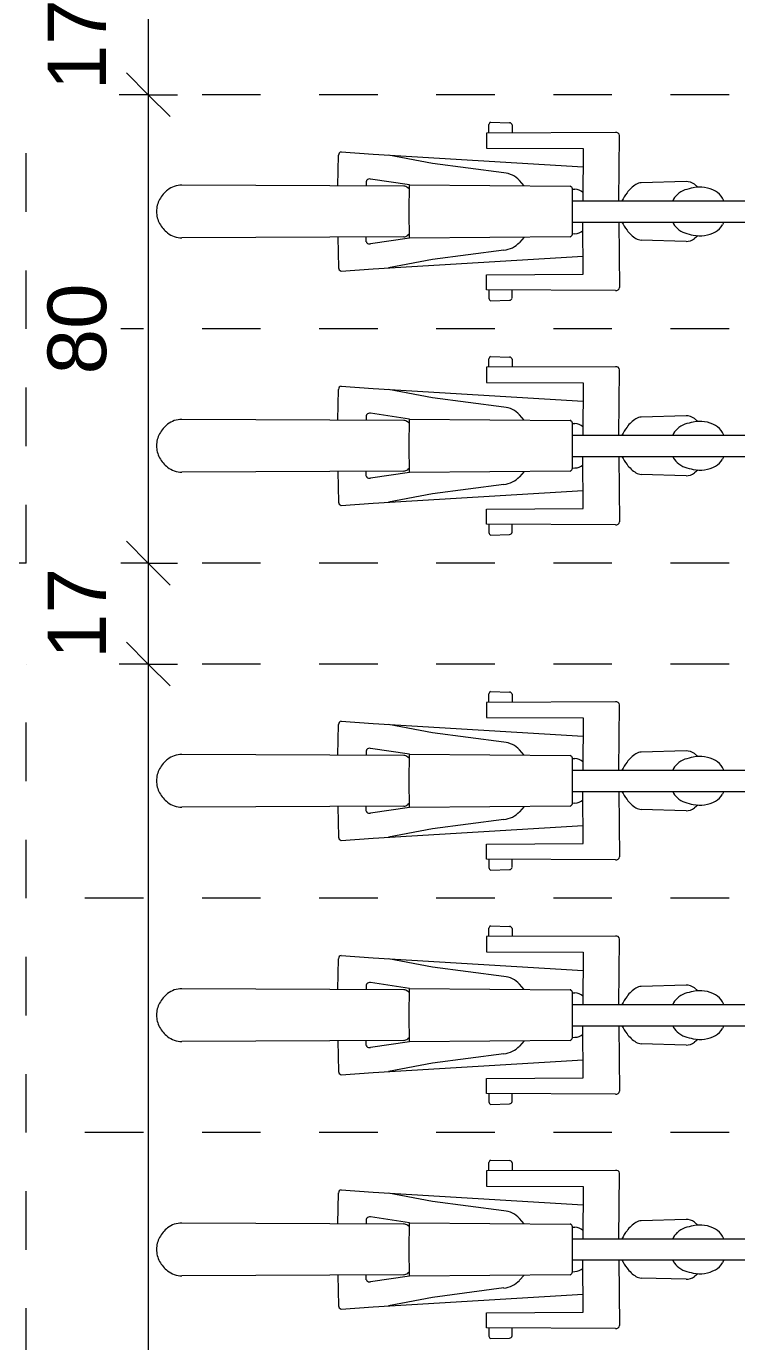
# Model space of a CAD drawing. Header units: metres. Extents: x -35.6 to 33, y -21.5 to 5.9.
# Drawn here: x 23.382 to 24.597, y -11.624 to -9.377 of the extents above; entities that cross this region are included whole.
import ezdxf

# ---------------------------------------------------------------- set-up
doc = ezdxf.new("R2010")
doc.units = ezdxf.units.M
doc.linetypes.add('_Verdeckte Linien_', pattern=[0.15, 0.1, -0.05])
for name, color, linetype, lineweight in [('A-____-____-DIMS', 7, 'Continuous', 5), ('A-____-____-DIMS-50', 7, 'Continuous', 5), ('A-DETL-GENF-HDLN', 7, '_Verdeckte Linien_', 9), ('A-DETL-GENF-OTLN', 7, 'Continuous', 9), ('C-PRKG-____-HDLN', 7, '_Verdeckte Linien_', 9), ('C-PRKG-____-OTLN', 7, 'Continuous', 9)]:
    doc.layers.add(name, color=color, linetype=linetype, lineweight=lineweight)
doc.styles.add('Arial', font='arial.ttf', dxfattribs={"height": 0.1})
doc.dimstyles.new('SUB_Rohbau_fein', dxfattribs={"dimscale": 0.3048, "dimtxt": 0.102026, "dimasz": 0.246063, "dimexe": 0.164042, "dimexo": 0.0625, "dimgap": 0.123031, "dimtad": 1, "dimdec": 1, "dimlfac": 100, "dimrnd": 0.5, "dimdsep": 46, "dimtxsty": 'Arial', "dimblk1": 'OBLIQUE', "dimblk2": 'OBLIQUE', "dimsah": 1, "dimcen": 0.09, "dimazin": 0, "dimtfac": 1, "dimtdec": 4, "dimtix": 1, "dimtmove": 0, "dimatfit": 3, "dimfxl": 0.164042, "dimfxlon": 1, "dimtvp": 1, "dimtfill": 1, "dimtolj": 1, "dimtzin": 0, "dimarcsym": 2})
doc.dimstyles.new('SUB_Rohbau_fein_1', dxfattribs={"dimscale": 0.3048, "dimtxt": 0.102026, "dimasz": 0.246063, "dimexe": 0.164042, "dimexo": 0.0625, "dimgap": 0.123031, "dimtad": 1, "dimrnd": 0.005, "dimzin": 0, "dimdsep": 46, "dimtxsty": 'Arial', "dimblk1": 'OBLIQUE', "dimblk2": 'OBLIQUE', "dimsah": 1, "dimcen": 0.09, "dimazin": 0, "dimtfac": 1, "dimtdec": 4, "dimtix": 1, "dimtmove": 0, "dimatfit": 3, "dimfxl": 0.164042, "dimfxlon": 1, "dimtvp": 1, "dimtfill": 1, "dimtolj": 1, "dimtzin": 0, "dimarcsym": 2})

# ---------------------------------------------------------------- blocks, each defined once
blk = doc.blocks.new('Fahrradstellplatz - Fahrradstellplatz-23804821--01_UG_OK_FFB_AF_ru')
at = {"layer": 'A-DETL-GENF-HDLN', "color": 253, "true_color": 0x999999}
for p, q in [((5.6, 2), (6, 2)), ((6, 2), (6.4, 2)), ((6, 0), (6, 2)), ((6, 0), (6, 2)), ((6.4, 2), (6.8, 2)), ((6.4, 0), (6.4, 2)), ((6.4, 0), (6.4, 2)), ((6.8, 0), (6.8, 2))]:
    blk.add_line(p, q, dxfattribs=at)
at = {"layer": 'A-DETL-GENF-OTLN', "color": 253, "true_color": 0x999999}
for p, q in [((5.7573, 1.3551), (5.7556, 1.7345)), ((5.8439, 1.3551), (5.8456, 1.7345)), ((6.1573, 1.3551), (6.1556, 1.7345)), ((6.2439, 1.3551), (6.2456, 1.7345)), ((6.5573, 1.3551), (6.5556, 1.7345)), ((6.6439, 1.3551), (6.6456, 1.7345)), ((5.6987, 1.4626), (5.7028, 1.408)), ((5.7568, 1.4679), (5.7043, 1.4669)), ((5.8444, 1.4679), (5.8969, 1.4669)), ((5.9025, 1.4626), (5.8984, 1.408)), ((6.0987, 1.4626), (6.1028, 1.408)), ((6.1568, 1.4679), (6.1043, 1.4669)), ((6.2444, 1.4679), (6.2969, 1.4669)), ((6.3025, 1.4626), (6.2984, 1.408)), ((6.4987, 1.4626), (6.5028, 1.408)), ((6.5568, 1.4679), (6.5043, 1.4669)), ((6.6444, 1.4679), (6.6969, 1.4669)), ((6.7025, 1.4626), (6.6984, 1.408)), ((5.7486, 1.4194), (5.757, 1.4194)), ((5.8526, 1.4194), (5.8442, 1.4194)), ((6.1486, 1.4194), (6.157, 1.4194)), ((6.2526, 1.4194), (6.2442, 1.4194)), ((6.5486, 1.4194), (6.557, 1.4194)), ((6.6526, 1.4194), (6.6442, 1.4194)), ((5.7028, 1.408), (5.7243, 1.0493)), ((5.755, 1.3458), (5.7452, 1.4123)), ((5.8462, 1.3458), (5.856, 1.4123)), ((5.8984, 1.408), (5.8769, 1.0493)), ((6.1028, 1.408), (6.1243, 1.0493)), ((6.155, 1.3458), (6.1452, 1.4123)), ((6.2462, 1.3458), (6.256, 1.4123)), ((6.2984, 1.408), (6.2769, 1.0493)), ((6.5028, 1.408), (6.5243, 1.0493)), ((6.555, 1.3458), (6.5452, 1.4123)), ((6.6462, 1.3458), (6.656, 1.4123)), ((6.6984, 1.408), (6.6769, 1.0493)), ((5.7186, 1.3065), (5.7044, 1.3816)), ((5.8826, 1.3065), (5.8968, 1.3816)), ((6.1186, 1.3065), (6.1044, 1.3816)), ((6.2826, 1.3065), (6.2968, 1.3816)), ((6.5186, 1.3065), (6.5044, 1.3816)), ((6.6826, 1.3065), (6.6968, 1.3816)), ((5.7623, 1.3459), (5.76, 1.3486)), ((5.8389, 1.3459), (5.8411, 1.3486)), ((6.1623, 1.3459), (6.16, 1.3486)), ((6.2389, 1.3459), (6.2411, 1.3486)), ((6.5623, 1.3459), (6.56, 1.3486)), ((6.6389, 1.3459), (6.6411, 1.3486)), ((5.755, 1.3458), (5.8006, 1.3465)), ((5.7573, 1.0716), (5.755, 1.3458)), ((5.8006, 1.3465), (5.8462, 1.3458)), ((5.8462, 1.3458), (5.8439, 1.0716)), ((6.155, 1.3458), (6.2006, 1.3465)), ((6.1573, 1.0716), (6.155, 1.3458)), ((6.2006, 1.3465), (6.2462, 1.3458)), ((6.2462, 1.3458), (6.2439, 1.0716)), ((6.555, 1.3458), (6.6006, 1.3465)), ((6.5573, 1.0716), (6.555, 1.3458)), ((6.6006, 1.3465), (6.6462, 1.3458)), ((6.6462, 1.3458), (6.6439, 1.0716)), ((5.7347, 1.1845), (5.7186, 1.3065)), ((5.8664, 1.1845), (5.8826, 1.3065)), ((6.1347, 1.1845), (6.1186, 1.3065)), ((6.2664, 1.1845), (6.2826, 1.3065)), ((6.5347, 1.1845), (6.5186, 1.3065)), ((6.6664, 1.1845), (6.6826, 1.3065)), ((5.6658, 0.9937), (5.6667, 1.2142)), ((5.6667, 1.2142), (5.6925, 1.2142)), ((5.6925, 1.2142), (5.6933, 1.049)), ((5.9087, 1.2142), (5.9079, 1.049)), ((5.9345, 1.2142), (5.9087, 1.2142)), ((5.9354, 0.9937), (5.9345, 1.2142)), ((6.0658, 0.9937), (6.0667, 1.2142)), ((6.0667, 1.2142), (6.0925, 1.2142)), ((6.0925, 1.2142), (6.0933, 1.049)), ((6.3087, 1.2142), (6.3079, 1.049)), ((6.3345, 1.2142), (6.3087, 1.2142)), ((6.3354, 0.9937), (6.3345, 1.2142)), ((6.4658, 0.9937), (6.4667, 1.2142)), ((6.4667, 1.2142), (6.4925, 1.2142)), ((6.4925, 1.2142), (6.4933, 1.049)), ((6.7087, 1.2142), (6.7079, 1.049)), ((6.7345, 1.2142), (6.7087, 1.2142)), ((6.7354, 0.9937), (6.7345, 1.2142)), ((5.6482, 1.2074), (5.6491, 1.1747)), ((5.6666, 1.2102), (5.6523, 1.21)), ((5.9345, 1.2102), (5.9489, 1.21)), ((5.953, 1.2074), (5.9521, 1.1747)), ((6.0482, 1.2074), (6.0491, 1.1747)), ((6.0666, 1.2102), (6.0523, 1.21)), ((6.3345, 1.2102), (6.3489, 1.21)), ((6.353, 1.2074), (6.3521, 1.1747)), ((6.4482, 1.2074), (6.4491, 1.1747)), ((6.4666, 1.2102), (6.4523, 1.21)), ((6.7345, 1.2102), (6.7489, 1.21)), ((6.753, 1.2074), (6.7521, 1.1747)), ((5.6529, 1.1705), (5.6665, 1.1702)), ((5.9483, 1.1705), (5.9347, 1.1702)), ((6.0529, 1.1705), (6.0665, 1.1702)), ((6.3483, 1.1705), (6.3347, 1.1702)), ((6.4529, 1.1705), (6.4665, 1.1702)), ((6.7483, 1.1705), (6.7347, 1.1702)), ((5.7567, 1.1498), (5.7478, 1.1579)), ((5.8445, 1.1498), (5.8534, 1.1579)), ((6.1567, 1.1498), (6.1478, 1.1579)), ((6.2445, 1.1498), (6.2534, 1.1579)), ((6.5567, 1.1498), (6.5478, 1.1579)), ((6.6445, 1.1498), (6.6534, 1.1579)), ((5.7604, 1.0681), (5.7621, 1.0675)), ((5.7621, 1.0675), (5.8006, 1.0674)), ((5.7624, 1.0675), (5.7627, 1.0634)), ((5.7825, 1.0675), (5.7825, 0.478)), ((5.8006, 1.0674), (5.8391, 1.0675)), ((5.8187, 1.0675), (5.8187, 0.478)), ((5.8387, 1.0675), (5.8385, 1.0634)), ((5.8391, 1.0675), (5.8408, 1.0681)), ((6.1604, 1.0681), (6.1621, 1.0675)), ((6.1621, 1.0675), (6.2006, 1.0674)), ((6.1624, 1.0675), (6.1627, 1.0634)), ((6.1825, 1.0675), (6.1825, 0.478)), ((6.2006, 1.0674), (6.2391, 1.0675)), ((6.2187, 1.0675), (6.2187, 0.478)), ((6.2387, 1.0675), (6.2385, 1.0634)), ((6.2391, 1.0675), (6.2408, 1.0681)), ((6.5604, 1.0681), (6.5621, 1.0675)), ((6.5621, 1.0675), (6.6006, 1.0674)), ((6.5624, 1.0675), (6.5627, 1.0634)), ((6.5825, 1.0675), (6.5825, 0.478)), ((6.6006, 1.0674), (6.6391, 1.0675)), ((6.6187, 1.0675), (6.6187, 0.478)), ((6.6387, 1.0675), (6.6385, 1.0634)), ((6.6391, 1.0675), (6.6408, 1.0681)), ((5.6933, 1.049), (5.7825, 1.0497)), ((5.9079, 1.049), (5.8187, 1.0497)), ((6.0933, 1.049), (6.1825, 1.0497)), ((6.3079, 1.049), (6.2187, 1.0497)), ((6.4933, 1.049), (6.5825, 1.0497)), ((6.7079, 1.049), (6.6187, 1.0497)), ((5.7825, 0.9883), (5.6707, 0.9872)), ((5.8187, 0.9883), (5.9305, 0.9872)), ((6.1825, 0.9883), (6.0707, 0.9872)), ((6.2187, 0.9883), (6.3305, 0.9872)), ((6.5825, 0.9883), (6.4707, 0.9872)), ((6.6187, 0.9883), (6.7305, 0.9872)), ((5.7495, 0.8735), (5.7517, 0.95)), ((5.8517, 0.8735), (5.8495, 0.95)), ((6.1495, 0.8735), (6.1517, 0.95)), ((6.2517, 0.8735), (6.2495, 0.95)), ((6.5495, 0.8735), (6.5517, 0.95)), ((6.6517, 0.8735), (6.6495, 0.95)), ((5.7591, 0.8532), (5.7542, 0.8592)), ((5.8421, 0.8532), (5.847, 0.8592)), ((6.1591, 0.8532), (6.1542, 0.8592)), ((6.2421, 0.8532), (6.247, 0.8592)), ((6.5591, 0.8532), (6.5542, 0.8592)), ((6.6421, 0.8532), (6.647, 0.8592)), ((5.7825, 0.809), (5.7779, 0.8114)), ((5.8187, 0.809), (5.8233, 0.8114)), ((6.1825, 0.809), (6.1779, 0.8114)), ((6.2187, 0.809), (6.2233, 0.8114)), ((6.5825, 0.809), (6.5779, 0.8114)), ((6.6187, 0.809), (6.6233, 0.8114))]:
    blk.add_line(p, q, dxfattribs=at)
for centre, radius, start, end in [((5.8007, 1.7348), 0.0429, 90.2027, 118.8234), ((5.8004, 1.7348), 0.0429, 61.1766, 89.7973), ((6.2007, 1.7348), 0.0429, 90.2027, 118.8234), ((6.2004, 1.7348), 0.0429, 61.1766, 89.7973), ((6.6007, 1.7348), 0.0429, 90.2027, 118.8234), ((6.6004, 1.7348), 0.0429, 61.1766, 89.7973), ((5.7944, 1.7346), 0.0388, 141.5969, 180.2571), ((5.8058, 1.7256), 0.0534, 118.8234, 141.5969), ((5.7954, 1.7256), 0.0534, 38.4031, 61.1766), ((5.8068, 1.7346), 0.0388, 359.7429, 38.4031), ((6.1944, 1.7346), 0.0388, 141.5969, 180.2571), ((6.2058, 1.7256), 0.0534, 118.8234, 141.5969), ((6.1954, 1.7256), 0.0534, 38.4031, 61.1766), ((6.2068, 1.7346), 0.0388, 359.7429, 38.4031), ((6.5944, 1.7346), 0.0388, 141.5969, 180.2571), ((6.6058, 1.7256), 0.0534, 118.8234, 141.5969), ((6.5954, 1.7256), 0.0534, 38.4031, 61.1766), ((6.6068, 1.7346), 0.0388, 359.7429, 38.4031), ((5.7045, 1.4608), 0.00606, 91.0937, 163.2001), ((5.8967, 1.4608), 0.00606, 16.7999, 88.9063), ((6.1045, 1.4608), 0.00606, 91.0937, 163.2001), ((6.2967, 1.4608), 0.00606, 16.7999, 88.9063), ((6.5045, 1.4608), 0.00606, 91.0937, 163.2001), ((6.6967, 1.4608), 0.00606, 16.7999, 88.9063), ((5.7532, 1.4134), 0.00806, 139.5195, 188.3681), ((5.7486, 1.4174), 0.00199, 89.2163, 139.5195), ((5.8526, 1.4174), 0.00199, 40.4805, 90.7837), ((5.848, 1.4134), 0.00806, 351.6319, 40.4805), ((6.1532, 1.4134), 0.00806, 139.5195, 188.3681), ((6.1486, 1.4174), 0.00199, 89.2163, 139.5195), ((6.2526, 1.4174), 0.00199, 40.4805, 90.7837), ((6.248, 1.4134), 0.00806, 351.6319, 40.4805), ((6.5532, 1.4134), 0.00806, 139.5195, 188.3681), ((6.5486, 1.4174), 0.00199, 89.2163, 139.5195), ((6.6526, 1.4174), 0.00199, 40.4805, 90.7837), ((6.648, 1.4134), 0.00806, 351.6319, 40.4805), ((5.7689, 1.3562), 0.0117, 185.1134, 220.3907), ((5.8323, 1.3562), 0.0117, 319.6093, 354.8866), ((6.1689, 1.3562), 0.0117, 185.1134, 220.3907), ((6.2323, 1.3562), 0.0117, 319.6093, 354.8866), ((6.5689, 1.3562), 0.0117, 185.1134, 220.3907), ((6.6323, 1.3562), 0.0117, 319.6093, 354.8866), ((5.6524, 1.2054), 0.00464, 90.4692, 154.4859), ((5.9488, 1.2054), 0.00464, 25.5141, 89.5308), ((6.0524, 1.2054), 0.00464, 90.4692, 154.4859), ((6.3488, 1.2054), 0.00464, 25.5141, 89.5308), ((6.4524, 1.2054), 0.00464, 90.4692, 154.4859), ((6.7488, 1.2054), 0.00464, 25.5141, 89.5308), ((5.6535, 1.1749), 0.00438, 181.6744, 261.5061), ((5.7758, 1.1882), 0.0413, 185.2207, 227.2443), ((5.8254, 1.1882), 0.0413, 312.7557, 354.7793), ((5.9477, 1.1749), 0.00438, 278.4939, 358.3256), ((6.0535, 1.1749), 0.00438, 181.6744, 261.5061), ((6.1758, 1.1882), 0.0413, 185.2207, 227.2443), ((6.2254, 1.1882), 0.0413, 312.7557, 354.7793), ((6.3477, 1.1749), 0.00438, 278.4939, 358.3256), ((6.4535, 1.1749), 0.00438, 181.6744, 261.5061), ((6.5758, 1.1882), 0.0413, 185.2207, 227.2443), ((6.6254, 1.1882), 0.0413, 312.7557, 354.7793), ((6.7477, 1.1749), 0.00438, 278.4939, 358.3256), ((5.762, 1.0727), 0.00483, 193.2596, 250.1257), ((5.7854, 1.0646), 0.0228, 183.0499, 221.2324), ((5.8158, 1.0646), 0.0228, 318.7676, 356.9501), ((5.8392, 1.0727), 0.00483, 289.8743, 346.7404), ((6.162, 1.0727), 0.00483, 193.2596, 250.1257), ((6.1854, 1.0646), 0.0228, 183.0499, 221.2324), ((6.2158, 1.0646), 0.0228, 318.7676, 356.9501), ((6.2392, 1.0727), 0.00483, 289.8743, 346.7404), ((6.562, 1.0727), 0.00483, 193.2596, 250.1257), ((6.5854, 1.0646), 0.0228, 183.0499, 221.2324), ((6.6158, 1.0646), 0.0228, 318.7676, 356.9501), ((6.6392, 1.0727), 0.00483, 289.8743, 346.7404), ((5.6706, 0.9923), 0.00508, 164.2179, 270.5532), ((5.9305, 0.9923), 0.00508, 269.4468, 15.7821), ((6.0706, 0.9923), 0.00508, 164.2179, 270.5532), ((6.3305, 0.9923), 0.00508, 269.4468, 15.7821), ((6.4706, 0.9923), 0.00508, 164.2179, 270.5532), ((6.7305, 0.9923), 0.00508, 269.4468, 15.7821), ((5.8028, 0.9281), 0.0574, 126.5019, 147.5068), ((5.8288, 0.893), 0.1011, 117.2613, 126.5019), ((5.7724, 0.893), 0.1011, 53.4981, 62.7387), ((5.7984, 0.9281), 0.0574, 32.4932, 53.4981), ((6.2028, 0.9281), 0.0574, 126.5019, 147.5068), ((6.2288, 0.893), 0.1011, 117.2613, 126.5019), ((6.1724, 0.893), 0.1011, 53.4981, 62.7387), ((6.1984, 0.9281), 0.0574, 32.4932, 53.4981), ((6.6028, 0.9281), 0.0574, 126.5019, 147.5068), ((6.6288, 0.893), 0.1011, 117.2613, 126.5019), ((6.5724, 0.893), 0.1011, 53.4981, 62.7387), ((6.5984, 0.9281), 0.0574, 32.4932, 53.4981), ((5.7693, 0.9495), 0.0176, 147.5068, 178.3381), ((5.8319, 0.9495), 0.0176, 1.6619, 32.4932), ((6.1693, 0.9495), 0.0176, 147.5068, 178.3381), ((6.2319, 0.9495), 0.0176, 1.6619, 32.4932), ((6.5693, 0.9495), 0.0176, 147.5068, 178.3381), ((6.6319, 0.9495), 0.0176, 1.6619, 32.4932), ((5.7986, 0.8634), 0.0367, 136.3239, 161.1879), ((5.7961, 0.8658), 0.0333, 114.1511, 136.3239), ((5.8051, 0.8658), 0.0333, 43.6761, 65.8489), ((5.8026, 0.8634), 0.0367, 18.8121, 43.6761), ((6.1986, 0.8634), 0.0367, 136.3239, 161.1879), ((6.1961, 0.8658), 0.0333, 114.1511, 136.3239), ((6.2051, 0.8658), 0.0333, 43.6761, 65.8489), ((6.2026, 0.8634), 0.0367, 18.8121, 43.6761), ((6.5986, 0.8634), 0.0367, 136.3239, 161.1879), ((6.5961, 0.8658), 0.0333, 114.1511, 136.3239), ((6.6051, 0.8658), 0.0333, 43.6761, 65.8489), ((6.6026, 0.8634), 0.0367, 18.8121, 43.6761), ((5.7712, 0.8728), 0.0217, 178.2161, 218.6857), ((5.8151, 0.8501), 0.0561, 168.5086, 208.7294), ((5.871, 0.8388), 0.1131, 161.1879, 168.5086), ((5.7861, 0.8501), 0.0561, 331.2706, 11.4914), ((5.7302, 0.8388), 0.1131, 11.4914, 18.8121), ((5.83, 0.8728), 0.0217, 321.3143, 1.7839), ((6.1712, 0.8728), 0.0217, 178.2161, 218.6857), ((6.2151, 0.8501), 0.0561, 168.5086, 208.7294), ((6.271, 0.8388), 0.1131, 161.1879, 168.5086), ((6.1861, 0.8501), 0.0561, 331.2706, 11.4914), ((6.1302, 0.8388), 0.1131, 11.4914, 18.8121), ((6.23, 0.8728), 0.0217, 321.3143, 1.7839), ((6.5712, 0.8728), 0.0217, 178.2161, 218.6857), ((6.6151, 0.8501), 0.0561, 168.5086, 208.7294), ((6.671, 0.8388), 0.1131, 161.1879, 168.5086), ((6.5861, 0.8501), 0.0561, 331.2706, 11.4914), ((6.5302, 0.8388), 0.1131, 11.4914, 18.8121), ((6.63, 0.8728), 0.0217, 321.3143, 1.7839), ((5.7914, 0.8372), 0.0291, 208.7294, 242.3562), ((5.8097, 0.8372), 0.0291, 297.6438, 331.2706), ((6.1914, 0.8372), 0.0291, 208.7294, 242.3562), ((6.2097, 0.8372), 0.0291, 297.6438, 331.2706), ((6.5914, 0.8372), 0.0291, 208.7294, 242.3562), ((6.6097, 0.8372), 0.0291, 297.6438, 331.2706)]:
    blk.add_arc(centre, radius, start, end, dxfattribs=at)
blk = doc.blocks.new('Fahrradstellplatz - Fahrradstellplatz-23805621--01_UG_OK_FFB_AF_ru')
at = {"layer": 'A-DETL-GENF-HDLN', "color": 253, "true_color": 0x999999}
for p, q in [((0, 2), (0.4, 2)), ((0, 0), (0, 2)), ((0.4, 2), (0.8, 2)), ((0.4, 0), (0.4, 2)), ((0.4, 0), (0.4, 2)), ((0.8, 0), (0.8, 2))]:
    blk.add_line(p, q, dxfattribs=at)
at = {"layer": 'A-DETL-GENF-OTLN', "color": 253, "true_color": 0x999999}
for p, q in [((0.1573, 1.3551), (0.1556, 1.7345)), ((0.2439, 1.3551), (0.2456, 1.7345)), ((0.5573, 1.3551), (0.5556, 1.7345)), ((0.6439, 1.3551), (0.6456, 1.7345)), ((0.0987, 1.4626), (0.1028, 1.408)), ((0.1568, 1.4679), (0.1043, 1.4669)), ((0.2444, 1.4679), (0.2969, 1.4669)), ((0.3025, 1.4626), (0.2984, 1.408)), ((0.4987, 1.4626), (0.5028, 1.408)), ((0.5568, 1.4679), (0.5043, 1.4669)), ((0.6444, 1.4679), (0.6969, 1.4669)), ((0.7025, 1.4626), (0.6984, 1.408)), ((0.1486, 1.4194), (0.157, 1.4194)), ((0.2526, 1.4194), (0.2442, 1.4194)), ((0.5486, 1.4194), (0.557, 1.4194)), ((0.6526, 1.4194), (0.6442, 1.4194)), ((0.1028, 1.408), (0.1243, 1.0493)), ((0.155, 1.3458), (0.1452, 1.4123)), ((0.2462, 1.3458), (0.256, 1.4123)), ((0.2984, 1.408), (0.2769, 1.0493)), ((0.5028, 1.408), (0.5243, 1.0493)), ((0.555, 1.3458), (0.5452, 1.4123)), ((0.6462, 1.3458), (0.656, 1.4123)), ((0.6984, 1.408), (0.6769, 1.0493)), ((0.1186, 1.3065), (0.1044, 1.3816)), ((0.2826, 1.3065), (0.2968, 1.3816)), ((0.5186, 1.3065), (0.5044, 1.3816)), ((0.6826, 1.3065), (0.6968, 1.3816)), ((0.1623, 1.3459), (0.16, 1.3486)), ((0.2389, 1.3459), (0.2411, 1.3486)), ((0.5623, 1.3459), (0.56, 1.3486)), ((0.6389, 1.3459), (0.6411, 1.3486)), ((0.155, 1.3458), (0.2006, 1.3465)), ((0.1573, 1.0716), (0.155, 1.3458)), ((0.2006, 1.3465), (0.2462, 1.3458)), ((0.2462, 1.3458), (0.2439, 1.0716)), ((0.555, 1.3458), (0.6006, 1.3465)), ((0.5573, 1.0716), (0.555, 1.3458)), ((0.6006, 1.3465), (0.6462, 1.3458)), ((0.6462, 1.3458), (0.6439, 1.0716)), ((0.1347, 1.1845), (0.1186, 1.3065)), ((0.2664, 1.1845), (0.2826, 1.3065)), ((0.5347, 1.1845), (0.5186, 1.3065)), ((0.6664, 1.1845), (0.6826, 1.3065)), ((0.0658, 0.9937), (0.0667, 1.2142)), ((0.0667, 1.2142), (0.0925, 1.2142)), ((0.0925, 1.2142), (0.0933, 1.049)), ((0.3087, 1.2142), (0.3079, 1.049)), ((0.3345, 1.2142), (0.3087, 1.2142)), ((0.3354, 0.9937), (0.3345, 1.2142)), ((0.4658, 0.9937), (0.4667, 1.2142)), ((0.4667, 1.2142), (0.4925, 1.2142)), ((0.4925, 1.2142), (0.4933, 1.049)), ((0.7087, 1.2142), (0.7079, 1.049)), ((0.7345, 1.2142), (0.7087, 1.2142)), ((0.7354, 0.9937), (0.7345, 1.2142)), ((0.0482, 1.2074), (0.0491, 1.1747)), ((0.0666, 1.2102), (0.0523, 1.21)), ((0.3345, 1.2102), (0.3489, 1.21)), ((0.353, 1.2074), (0.3521, 1.1747)), ((0.4482, 1.2074), (0.4491, 1.1747)), ((0.4666, 1.2102), (0.4523, 1.21)), ((0.7345, 1.2102), (0.7489, 1.21)), ((0.753, 1.2074), (0.7521, 1.1747)), ((0.0529, 1.1705), (0.0665, 1.1702)), ((0.3483, 1.1705), (0.3347, 1.1702)), ((0.4529, 1.1705), (0.4665, 1.1702)), ((0.7483, 1.1705), (0.7347, 1.1702)), ((0.1567, 1.1498), (0.1478, 1.1579)), ((0.2445, 1.1498), (0.2534, 1.1579)), ((0.5567, 1.1498), (0.5478, 1.1579)), ((0.6445, 1.1498), (0.6534, 1.1579)), ((0.1604, 1.0681), (0.1621, 1.0675)), ((0.1621, 1.0675), (0.2006, 1.0674)), ((0.1624, 1.0675), (0.1627, 1.0634)), ((0.1825, 1.0675), (0.1825, 0.478)), ((0.2006, 1.0674), (0.2391, 1.0675)), ((0.2187, 1.0675), (0.2187, 0.478)), ((0.2387, 1.0675), (0.2385, 1.0634)), ((0.2391, 1.0675), (0.2408, 1.0681)), ((0.5604, 1.0681), (0.5621, 1.0675)), ((0.5621, 1.0675), (0.6006, 1.0674)), ((0.5624, 1.0675), (0.5627, 1.0634)), ((0.5825, 1.0675), (0.5825, 0.478)), ((0.6006, 1.0674), (0.6391, 1.0675)), ((0.6187, 1.0675), (0.6187, 0.478)), ((0.6387, 1.0675), (0.6385, 1.0634)), ((0.6391, 1.0675), (0.6408, 1.0681)), ((0.0933, 1.049), (0.1825, 1.0497)), ((0.3079, 1.049), (0.2187, 1.0497)), ((0.4933, 1.049), (0.5825, 1.0497)), ((0.7079, 1.049), (0.6187, 1.0497)), ((0.1825, 0.9883), (0.0707, 0.9872)), ((0.2187, 0.9883), (0.3305, 0.9872)), ((0.5825, 0.9883), (0.4707, 0.9872)), ((0.6187, 0.9883), (0.7305, 0.9872)), ((0.1495, 0.8735), (0.1517, 0.95)), ((0.2517, 0.8735), (0.2495, 0.95)), ((0.5495, 0.8735), (0.5517, 0.95)), ((0.6517, 0.8735), (0.6495, 0.95)), ((0.1591, 0.8532), (0.1542, 0.8592)), ((0.2421, 0.8532), (0.247, 0.8592)), ((0.5591, 0.8532), (0.5542, 0.8592)), ((0.6421, 0.8532), (0.647, 0.8592)), ((0.1825, 0.809), (0.1779, 0.8114)), ((0.2187, 0.809), (0.2233, 0.8114)), ((0.5825, 0.809), (0.5779, 0.8114)), ((0.6187, 0.809), (0.6233, 0.8114))]:
    blk.add_line(p, q, dxfattribs=at)
for centre, radius, start, end in [((0.2007, 1.7348), 0.0429, 90.2027, 118.8234), ((0.2004, 1.7348), 0.0429, 61.1766, 89.7973), ((0.6007, 1.7348), 0.0429, 90.2027, 118.8234), ((0.6004, 1.7348), 0.0429, 61.1766, 89.7973), ((0.1944, 1.7346), 0.0388, 141.5969, 180.2571), ((0.2058, 1.7256), 0.0534, 118.8234, 141.5969), ((0.1954, 1.7256), 0.0534, 38.4031, 61.1766), ((0.2068, 1.7346), 0.0388, 359.7429, 38.4031), ((0.5944, 1.7346), 0.0388, 141.5969, 180.2571), ((0.6058, 1.7256), 0.0534, 118.8234, 141.5969), ((0.5954, 1.7256), 0.0534, 38.4031, 61.1766), ((0.6068, 1.7346), 0.0388, 359.7429, 38.4031), ((0.1045, 1.4608), 0.00606, 91.0937, 163.2001), ((0.2967, 1.4608), 0.00606, 16.7999, 88.9063), ((0.5045, 1.4608), 0.00606, 91.0937, 163.2001), ((0.6967, 1.4608), 0.00606, 16.7999, 88.9063), ((0.1532, 1.4134), 0.00806, 139.5195, 188.3681), ((0.1486, 1.4174), 0.00199, 89.2163, 139.5195), ((0.2526, 1.4174), 0.00199, 40.4805, 90.7837), ((0.248, 1.4134), 0.00806, 351.6319, 40.4805), ((0.5532, 1.4134), 0.00806, 139.5195, 188.3681), ((0.5486, 1.4174), 0.00199, 89.2163, 139.5195), ((0.6526, 1.4174), 0.00199, 40.4805, 90.7837), ((0.648, 1.4134), 0.00806, 351.6319, 40.4805), ((0.1689, 1.3562), 0.0117, 185.1134, 220.3907), ((0.2323, 1.3562), 0.0117, 319.6093, 354.8866), ((0.5689, 1.3562), 0.0117, 185.1134, 220.3907), ((0.6323, 1.3562), 0.0117, 319.6093, 354.8866), ((0.0524, 1.2054), 0.00464, 90.4692, 154.4859), ((0.3488, 1.2054), 0.00464, 25.5141, 89.5308), ((0.4524, 1.2054), 0.00464, 90.4692, 154.4859), ((0.7488, 1.2054), 0.00464, 25.5141, 89.5308), ((0.0535, 1.1749), 0.00438, 181.6744, 261.5061), ((0.1758, 1.1882), 0.0413, 185.2207, 227.2443), ((0.2254, 1.1882), 0.0413, 312.7557, 354.7793), ((0.3477, 1.1749), 0.00438, 278.4939, 358.3256), ((0.4535, 1.1749), 0.00438, 181.6744, 261.5061), ((0.5758, 1.1882), 0.0413, 185.2207, 227.2443), ((0.6254, 1.1882), 0.0413, 312.7557, 354.7793), ((0.7477, 1.1749), 0.00438, 278.4939, 358.3256), ((0.162, 1.0727), 0.00483, 193.2596, 250.1257), ((0.1854, 1.0646), 0.0228, 183.0499, 221.2324), ((0.2158, 1.0646), 0.0228, 318.7676, 356.9501), ((0.2392, 1.0727), 0.00483, 289.8743, 346.7404), ((0.562, 1.0727), 0.00483, 193.2596, 250.1257), ((0.5854, 1.0646), 0.0228, 183.0499, 221.2324), ((0.6158, 1.0646), 0.0228, 318.7676, 356.9501), ((0.6392, 1.0727), 0.00483, 289.8743, 346.7404), ((0.0706, 0.9923), 0.00508, 164.2179, 270.5532), ((0.3305, 0.9923), 0.00508, 269.4468, 15.7821), ((0.4706, 0.9923), 0.00508, 164.2179, 270.5532), ((0.7305, 0.9923), 0.00508, 269.4468, 15.7821), ((0.2028, 0.9281), 0.0574, 126.5019, 147.5068), ((0.2288, 0.893), 0.1011, 117.2613, 126.5019), ((0.1724, 0.893), 0.1011, 53.4981, 62.7387), ((0.1984, 0.9281), 0.0574, 32.4932, 53.4981), ((0.6028, 0.9281), 0.0574, 126.5019, 147.5068), ((0.6288, 0.893), 0.1011, 117.2613, 126.5019), ((0.5724, 0.893), 0.1011, 53.4981, 62.7387), ((0.5984, 0.9281), 0.0574, 32.4932, 53.4981), ((0.1693, 0.9495), 0.0176, 147.5068, 178.3381), ((0.2319, 0.9495), 0.0176, 1.6619, 32.4932), ((0.5693, 0.9495), 0.0176, 147.5068, 178.3381), ((0.6319, 0.9495), 0.0176, 1.6619, 32.4932), ((0.1986, 0.8634), 0.0367, 136.3239, 161.1879), ((0.1961, 0.8658), 0.0333, 114.1511, 136.3239), ((0.2051, 0.8658), 0.0333, 43.6761, 65.8489), ((0.2026, 0.8634), 0.0367, 18.8121, 43.6761), ((0.5986, 0.8634), 0.0367, 136.3239, 161.1879), ((0.5961, 0.8658), 0.0333, 114.1511, 136.3239), ((0.6051, 0.8658), 0.0333, 43.6761, 65.8489), ((0.6026, 0.8634), 0.0367, 18.8121, 43.6761), ((0.1712, 0.8728), 0.0217, 178.2161, 218.6857), ((0.2151, 0.8501), 0.0561, 168.5086, 208.7294), ((0.271, 0.8388), 0.1131, 161.1879, 168.5086), ((0.1861, 0.8501), 0.0561, 331.2706, 11.4914), ((0.1302, 0.8388), 0.1131, 11.4914, 18.8121), ((0.23, 0.8728), 0.0217, 321.3143, 1.7839), ((0.5712, 0.8728), 0.0217, 178.2161, 218.6857), ((0.6151, 0.8501), 0.0561, 168.5086, 208.7294), ((0.671, 0.8388), 0.1131, 161.1879, 168.5086), ((0.5861, 0.8501), 0.0561, 331.2706, 11.4914), ((0.5302, 0.8388), 0.1131, 11.4914, 18.8121), ((0.63, 0.8728), 0.0217, 321.3143, 1.7839), ((0.1914, 0.8372), 0.0291, 208.7294, 242.3562), ((0.2097, 0.8372), 0.0291, 297.6438, 331.2706), ((0.5914, 0.8372), 0.0291, 208.7294, 242.3562), ((0.6097, 0.8372), 0.0291, 297.6438, 331.2706)]:
    blk.add_arc(centre, radius, start, end, dxfattribs=at)
at = {"layer": 'C-PRKG-____-HDLN', "color": 253, "true_color": 0x999999}
blk.add_line((0, 2), (0, 4.1), dxfattribs=at)
blk = doc.blocks.new('DIMBLOCK280--01_UG_OK_FFB_AF_ru')
at = {"layer": 'A-____-____-DIMS-50'}
for p, q in [((23.5903, -9.3234), (23.5528, -9.2859)), ((23.5903, -9.3234), (23.5403, -9.3234)), ((23.5903, -9.3234), (23.5903, -9.4934)), ((23.5903, -9.3234), (23.6278, -9.3609)), ((23.5903, -9.3234), (23.6403, -9.3234)), ((23.5903, -9.4934), (23.5528, -9.4559)), ((23.5903, -9.4934), (23.5403, -9.4934)), ((23.5903, -9.4934), (23.6278, -9.5309)), ((23.5903, -9.4934), (23.6403, -9.4934))]:
    blk.add_line(p, q, dxfattribs=at)
at = {"layer": 'A-____-____-DIMS-50', "color": 0, "insert": (23.4183, -9.486), "char_height": 0.1, "width": 0.186088, "attachment_point": 1, "rotation": 90, "line_spacing_factor": 0.941778, "style": 'Arial', "bg_fill": 3, "box_fill_scale": 1.25, "bg_fill_color": 256, "bg_fill_true_color": 13158600, "bg_fill_transparency": 0}
blk.add_mtext('17', dxfattribs=at)
blk = doc.blocks.new('_Oblique')
at = {"color": 0, "linetype": 'ByBlock', "lineweight": -2}
blk.add_line((-0.5, -0.5), (0.5, 0.5), dxfattribs=at)
blk = doc.blocks.new('DIMBLOCK281--01_UG_OK_FFB_AF_ru')
at = {"layer": 'A-____-____-DIMS-50'}
for p, q in [((23.5903, -9.4934), (23.5528, -9.4559)), ((23.5903, -9.4934), (23.5403, -9.4934)), ((23.5903, -9.4934), (23.5903, -10.2934)), ((23.5903, -9.4934), (23.6278, -9.5309)), ((23.5903, -9.4934), (23.6403, -9.4934)), ((23.5903, -10.2934), (23.5528, -10.2559)), ((23.5903, -10.2934), (23.5403, -10.2934)), ((23.5903, -10.2934), (23.6278, -10.3309)), ((23.5903, -10.2934), (23.6403, -10.2934))]:
    blk.add_line(p, q, dxfattribs=at)
at = {"layer": 'A-____-____-DIMS-50', "color": 0, "insert": (23.4183, -9.971), "char_height": 0.1, "width": 0.186088, "attachment_point": 1, "rotation": 90, "line_spacing_factor": 0.941778, "style": 'Arial', "bg_fill": 3, "box_fill_scale": 1.25, "bg_fill_color": 256, "bg_fill_true_color": 13158600, "bg_fill_transparency": 0}
blk.add_mtext('80', dxfattribs=at)
blk = doc.blocks.new('DIMBLOCK282--01_UG_OK_FFB_AF_ru')
at = {"layer": 'A-____-____-DIMS-50'}
for p, q in [((23.5903, -10.2934), (23.5528, -10.2559)), ((23.5903, -10.2934), (23.5403, -10.2934)), ((23.5903, -10.2934), (23.5903, -10.4654)), ((23.5903, -10.2934), (23.6278, -10.3309)), ((23.5903, -10.2934), (23.6403, -10.2934)), ((23.5903, -10.4654), (23.5528, -10.4279)), ((23.5903, -10.4654), (23.5403, -10.4654)), ((23.5903, -10.4654), (23.6278, -10.5029)), ((23.5903, -10.4654), (23.6403, -10.4654))]:
    blk.add_line(p, q, dxfattribs=at)
at = {"layer": 'A-____-____-DIMS-50', "color": 0, "insert": (23.4183, -10.4569), "char_height": 0.1, "width": 0.186088, "attachment_point": 1, "rotation": 90, "line_spacing_factor": 0.941778, "style": 'Arial', "bg_fill": 3, "box_fill_scale": 1.25, "bg_fill_color": 256, "bg_fill_true_color": 13158600, "bg_fill_transparency": 0}
blk.add_mtext('17', dxfattribs=at)
blk = doc.blocks.new('DIMBLOCK283--01_UG_OK_FFB_AF_ru')
at = {"layer": 'A-____-____-DIMS-50'}
for p, q in [((23.5903, -10.4654), (23.5528, -10.4279)), ((23.5903, -10.4654), (23.5403, -10.4654)), ((23.5903, -10.4654), (23.5903, -17.2654)), ((23.5903, -10.4654), (23.6278, -10.5029)), ((23.5903, -10.4654), (23.6403, -10.4654)), ((23.5903, -17.2654), (23.5528, -17.2279)), ((23.5903, -17.2654), (23.5403, -17.2654)), ((23.5903, -17.2654), (23.6278, -17.3029)), ((23.5903, -17.2654), (23.6403, -17.2654))]:
    blk.add_line(p, q, dxfattribs=at)
at = {"layer": 'A-____-____-DIMS-50', "color": 0, "insert": (23.4183, -14.0011), "char_height": 0.1, "width": 0.325653, "attachment_point": 1, "rotation": 90, "line_spacing_factor": 0.941778, "style": 'Arial', "bg_fill": 3, "box_fill_scale": 1.25, "bg_fill_color": 256, "bg_fill_true_color": 13158600, "bg_fill_transparency": 0}
blk.add_mtext('6.80', dxfattribs=at)

msp = doc.modelspace()

# ---------------------------------------------------------------- block references
at = {"layer": 'C-PRKG-____-OTLN', "color": 253, "true_color": 0x999999}
for name, p, rotation in [('Fahrradstellplatz - Fahrradstellplatz-23805621--01_UG_OK_FFB_AF_ru', (25.382, -10.2934), 90.00000000000031), ('Fahrradstellplatz - Fahrradstellplatz-23804821--01_UG_OK_FFB_AF_ru', (25.382, -17.2654), 89.9999999999993)]:
    msp.add_blockref(name, p, dxfattribs=dict(at, rotation=rotation))

# ---------------------------------------------------------------- next in the draw order: dimensions: what is measured, and where the dimension line sits
at = {"layer": 'A-____-____-DIMS'}
dim = msp.add_linear_dim(base=(23.5903, -9.4934), p1=(23.6403, -9.3234), p2=(23.6403, -9.4934), angle=90, dimstyle='SUB_Rohbau_fein', override={"dimpost": '<>', "dimfxl": 0.17}, dxfattribs=at)
dim.commit()
dim.dimension.update_dxf_attribs({"geometry": 'DIMBLOCK280--01_UG_OK_FFB_AF_ru', "text_midpoint": (23.5026, -9.4084)})

# ---------------------------------------------------------------- next in the draw order: dimensions: what is measured, and where the dimension line sits
dim = msp.add_linear_dim(base=(23.5903, -10.2934), p1=(23.6403, -9.4934), p2=(23.6403, -10.2934), angle=90, dimstyle='SUB_Rohbau_fein', override={"dimpost": '<>', "dimfxl": 0.8}, dxfattribs=at)
dim.commit()
dim.dimension.update_dxf_attribs({"geometry": 'DIMBLOCK281--01_UG_OK_FFB_AF_ru', "text_midpoint": (23.5017, -9.8934)})

# ---------------------------------------------------------------- next in the draw order: dimensions: what is measured, and where the dimension line sits
dim = msp.add_linear_dim(base=(23.5903, -10.4654), p1=(23.6403, -10.2934), p2=(23.6403, -10.4654), angle=90, dimstyle='SUB_Rohbau_fein', override={"dimpost": '<>', "dimfxl": 0.171941}, dxfattribs=at)
dim.commit()
dim.dimension.update_dxf_attribs({"geometry": 'DIMBLOCK282--01_UG_OK_FFB_AF_ru', "text_midpoint": (23.5026, -10.3794)})

# ---------------------------------------------------------------- next in the draw order: dimensions: what is measured, and where the dimension line sits
dim = msp.add_linear_dim(base=(23.5903, -17.2654), p1=(23.6403, -10.4654), p2=(23.6403, -17.2654), angle=90, dimstyle='SUB_Rohbau_fein_1', override={"dimpost": '<>', "dimfxl": 6.8}, dxfattribs=at)
dim.commit()
dim.dimension.update_dxf_attribs({"geometry": 'DIMBLOCK283--01_UG_OK_FFB_AF_ru', "text_midpoint": (23.5017, -13.8654)})

doc.saveas('drawing.dxf')
